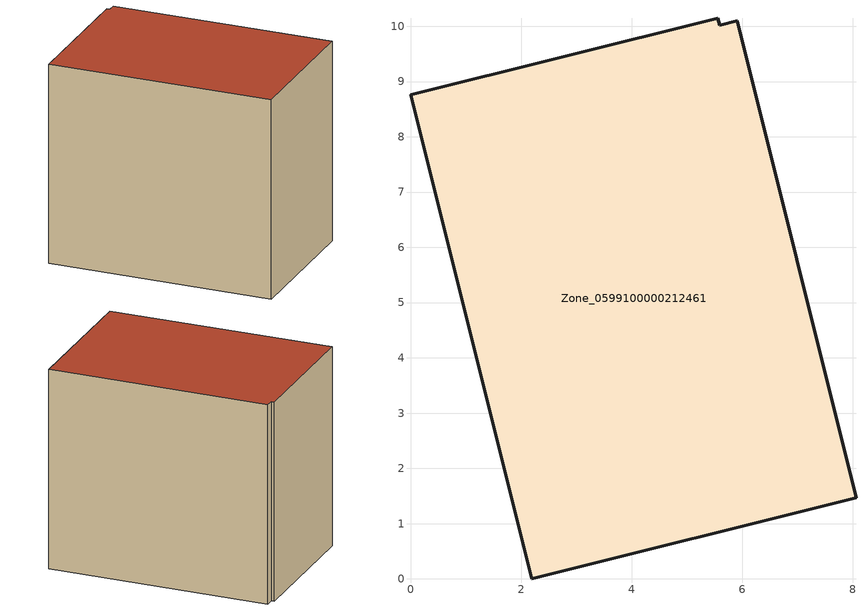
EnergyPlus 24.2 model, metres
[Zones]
Zone_0599100000212461
 floor ground (C_G): 5.91,10.1 8.06,1.47 2.19,0 0,8.76 5.56,10.15 5.59,10.02 z0
 wall outside (C_F): 2.19,0 8.06,1.47 5.91,10.1 5.59,10.02 5.56,10.15 0,8.76 2.19,0 z0:8.12
 roof outside (C_R): 8.06,1.47 5.91,10.1 5.59,10.02 5.56,10.15 0,8.76 2.19,0 z8.12
[BUILDING]
Pand.0599100000212461: North Axis=0; Terrain=City; Loads Convergence Tolerance Value=0.04; Temperature Convergence Tolerance Value=0.4; Solar Distribution=FullExterior; Maximum Number of Warmup Days=25; Minimum Number of Warmup Days=1
[Site:Location]
Rotterdam.The.Hague.AP_ZH_NLD Design_Conditions: Latitude=51.96; Longitude=4.45; Time Zone=1; Elevation=-4.5
[SITE:GROUNDTEMPERATURE:BUILDINGSURFACE]
18, 18, 18, 18, 18, 18, 18, 18, 18, 18, 18, 18
[MATERIAL] Thermal Absorptance=0.9; Solar Absorptance=0.7; Visible Absorptance=0.7
Name | Roughness | Thickness | Conductivity | Density | Specific Heat
G.TI.1965-1974 | MediumSmooth | 0.15 | 0.882353 | 540 | 1210
F.TI.1965-1974 | Rough | 0.3 | 0.697674 | 1920 | 840
R.TI.1965-1974 | MediumRough | 0.2 | 0.232558 | 1500 | 1000
[CONSTRUCTION]
C_G: G.TI.1965-1974
C_F: F.TI.1965-1974
C_R: R.TI.1965-1974
[ZONE]
Zone_0599100000212461: Type=1; Multiplier=1; Ceiling Height=Autocalculate; Volume=Autocalculate; Floor Area=autocalculate; Part of Total Floor Area=Yes
[ZONEINFILTRATION:DESIGNFLOWRATE]
Infil_Zone_0599100000212461: Zone or ZoneList or Space or SpaceList=Zone_0599100000212461; Schedule=AlwaysOn; Design Flow Rate Calculation Method=Flow/Area; Flow Rate per Floor Area=0.003; Constant Term Coefficient=1; Temperature Term Coefficient=0; Velocity Term Coefficient=0; Velocity Squared Term Coefficient=0
[HVACTEMPLATE:ZONE:IDEALLOADSAIRSYSTEM]
Zone_0599100000212461: Maximum Heating Supply Air Temperature=50; Minimum Cooling Supply Air Temperature=13; Maximum Heating Supply Air Humidity Ratio=0.0156; Minimum Cooling Supply Air Humidity Ratio=0.0077; Heating Limit=NoLimit; Cooling Limit=NoLimit; Dehumidification Control Type=ConstantSensibleHeatRatio; Cooling Sensible Heat Ratio=0.7; Dehumidification Setpoint=60; Humidification Control Type=None; Humidification Setpoint=30; Outdoor Air Method=None; Outdoor Air Flow Rate per Person=0.00944; Outdoor Air Flow Rate per Zone Floor Area=0; Outdoor Air Flow Rate per Zone=0; Demand Controlled Ventilation Type=None; Outdoor Air Economizer Type=NoEconomizer; Heat Recovery Type=None; Sensible Heat Recovery Effectiveness=0.7; Latent Heat Recovery Effectiveness=0.65
[ZONECONTROL:THERMOSTAT]
ThermostatControl_Zone_0599100000212461: Zone or ZoneList=Zone_0599100000212461; Control Type Schedule=DualSetpointControlType; Control 1=Thermostat_Zone_0599100000212461; Temperature Difference Between Cutout And Setpoint=0
[THERMOSTATSETPOINT:DUALSETPOINT]
Thermostat_Zone_0599100000212461: Heating Setpoint Temperature Schedule=HeatingSetpoint_Zone_0599100000212461; Cooling Setpoint Temperature Schedule=CoolingSetpoint_Zone_0599100000212461
[SCHEDULE:COMPACT]
HeatingSetpoint_Zone_0599100000212461: Through: 12/31, For: AllDays, Until: 24:00, 21
CoolingSetpoint_Zone_0599100000212461: Through: 12/31, For: AllDays, Until: 24:00, 24
DualSetpointControlType: Through: 12/31, For: AllDays, Until: 24:00, 4
AlwaysOn: Through: 12/31, For: AllDays, Until: 24:00, 1
